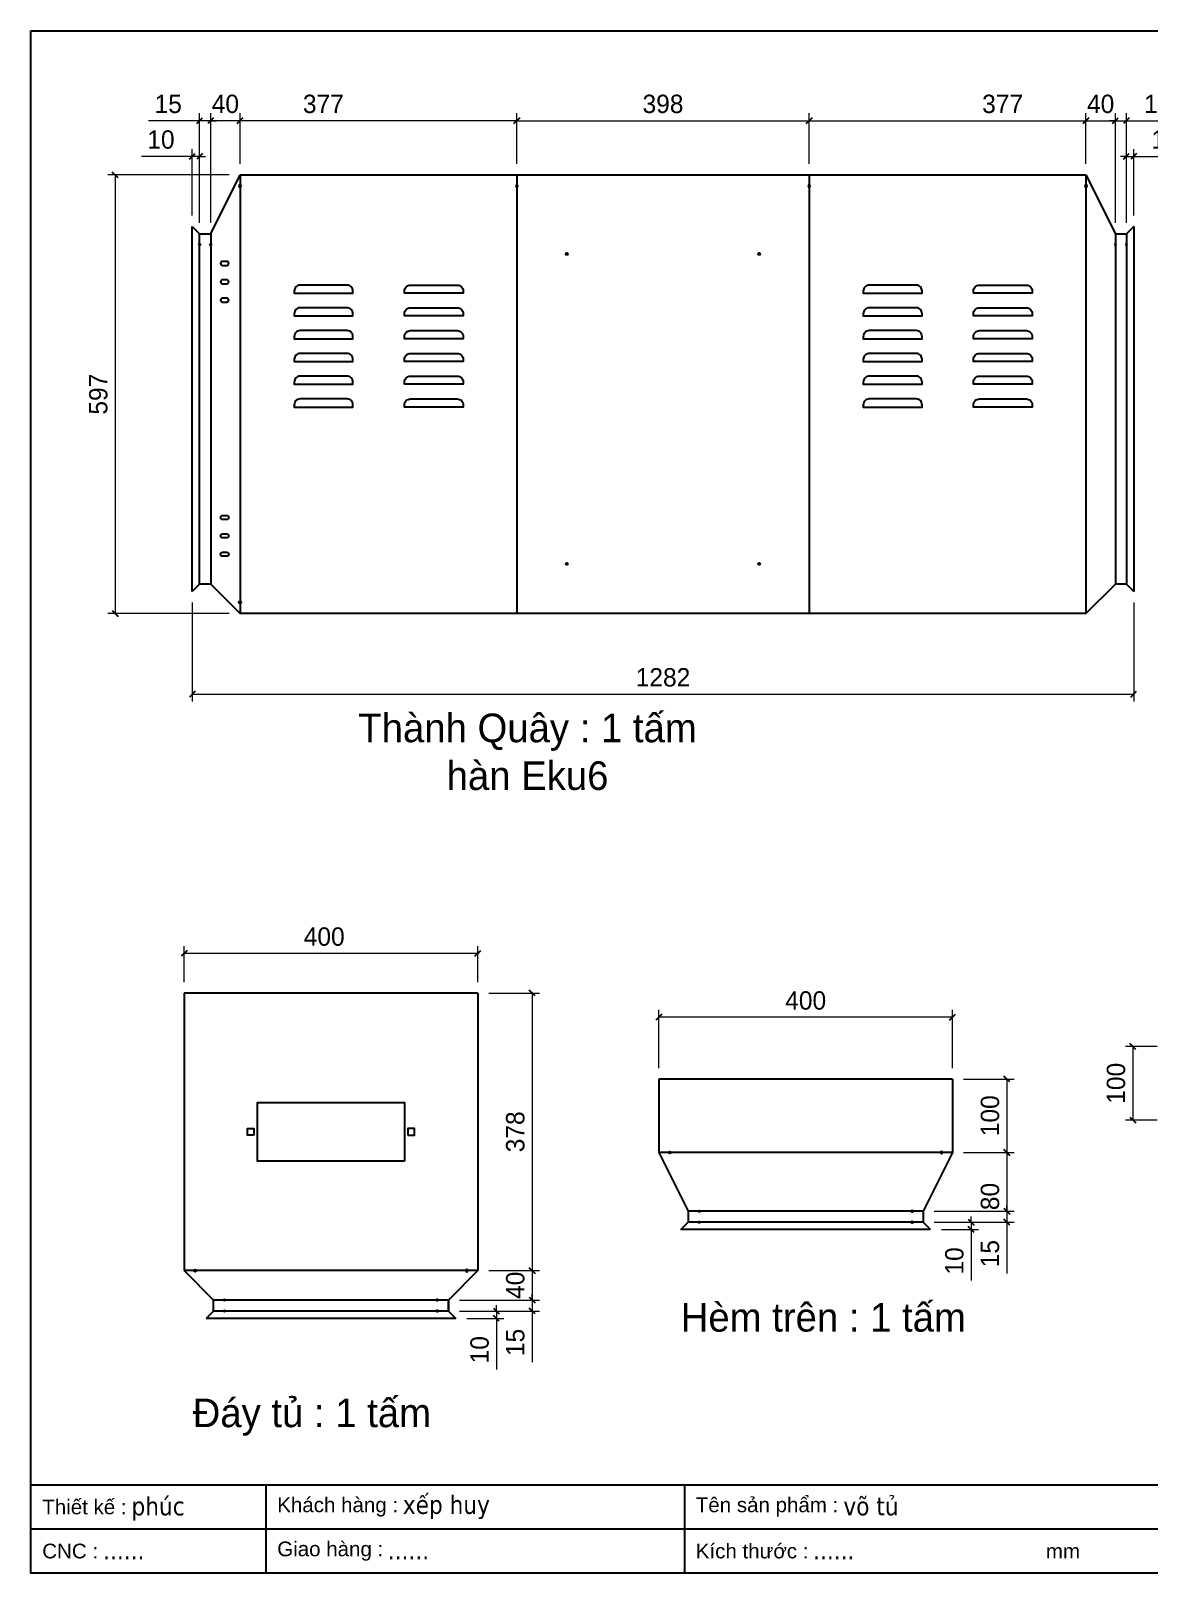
# Model space of a CAD drawing. Header units: millimetres. Extents: x 0 to 2970, y 0 to 2100.
# Drawn here: x 0 to 1523, y 0 to 2100 of the extents above; entities that cross this region are included whole.
import ezdxf
from ezdxf.enums import TextEntityAlignment as Align

# ---------------------------------------------------------------- set-up
doc = ezdxf.new("R2010")
doc.units = ezdxf.units.MM
doc.layers.add('CNC', color=7, linetype='Continuous')
doc.layers.add('DIM', color=253, linetype='Continuous')
doc.styles.add('Arial', font='arial.ttf')
doc.styles.add('Tahoma (Input Text)', font='tahoma.ttf')
doc.dimstyles.new('Dim-25', dxfattribs={"dimtxt": 25, "dimasz": 8, "dimexe": 10, "dimexo": 15, "dimgap": 10, "dimtad": 1, "dimdec": 0, "dimtxsty": 'Standard', "dimblk": 'OBLIQUE', "dimcen": 10, "dimclrd": 5, "dimclre": 5, "dimclrt": 3, "dimazin": 3, "dimtfac": 1, "dimtdec": 0, "dimtmove": 0, "dimatfit": 3, "dimldrblk": 'OBLIQUE', "dimlwd": 9, "dimlwe": 9})

# ---------------------------------------------------------------- blocks, each defined once
blk = doc.blocks.new('*D1')
at = {"color": 0, "linetype": 'ByBlock', "lineweight": -2}
for p, q in [((665.9, 1981.7), (657.9, 1973.7)), ((1055.9, 1973.7), (1063.9, 1981.7))]:
    blk.add_line(p, q, dxfattribs=at)
at = {"layer": 'Defpoints', "color": 0, "transparency": 16777216}
for p in [(1059.9, 1977.7), (661.9, 1903.8), (1059.9, 1903.8)]:
    blk.add_point(p, dxfattribs=at)
at = {"layer": 'DIM', "color": 5, "lineweight": 9, "transparency": 16777216}
for p, q in [((661.9, 1918.8), (661.9, 1987.7)), ((661.9, 1977.7), (1059.9, 1977.7)), ((1059.9, 1918.8), (1059.9, 1987.7))]:
    blk.add_line(p, q, dxfattribs=at)
at = {"layer": 'DIM', "color": 3, "transparency": 16777216, "insert": (860.9, 2000.4), "char_height": 25, "attachment_point": 5}
blk.add_mtext('398', dxfattribs=at)
blk = doc.blocks.new('_Oblique')
at = {"color": 0, "linetype": 'ByBlock', "lineweight": -2}
blk.add_line((-0.5, -0.5), (0.5, 0.5), dxfattribs=at)
blk = doc.blocks.new('*D2')
at = {"color": 0, "linetype": 'ByBlock', "lineweight": -2}
for p, q in [((1063.9, 1981.7), (1055.9, 1973.7)), ((1432.9, 1973.7), (1440.9, 1981.7))]:
    blk.add_line(p, q, dxfattribs=at)
at = {"layer": 'Defpoints', "color": 0, "transparency": 16777216}
for p in [(1436.9, 1977.7), (1059.9, 1903.8), (1436.9, 1903.8)]:
    blk.add_point(p, dxfattribs=at)
at = {"layer": 'DIM', "color": 5, "lineweight": 9, "transparency": 16777216}
for p, q in [((1059.9, 1918.8), (1059.9, 1987.7)), ((1059.9, 1977.7), (1436.9, 1977.7)), ((1436.9, 1918.8), (1436.9, 1987.7))]:
    blk.add_line(p, q, dxfattribs=at)
at = {"layer": 'DIM', "color": 3, "transparency": 16777216, "insert": (1323.4, 2000.4), "char_height": 25, "attachment_point": 5}
blk.add_mtext('377', dxfattribs=at)
blk = doc.blocks.new('*D3')
at = {"color": 0, "linetype": 'ByBlock', "lineweight": -2}
for p, q in [((1440.9, 1981.7), (1432.9, 1973.7)), ((1472.9, 1973.7), (1480.9, 1981.7))]:
    blk.add_line(p, q, dxfattribs=at)
at = {"layer": 'Defpoints', "color": 0, "transparency": 16777216}
for p in [(1476.9, 1977.7), (1436.9, 1903.8), (1476.9, 1823.8)]:
    blk.add_point(p, dxfattribs=at)
at = {"layer": 'DIM', "color": 5, "lineweight": 9, "transparency": 16777216}
for p, q in [((1436.9, 1918.8), (1436.9, 1987.7)), ((1436.9, 1977.7), (1476.9, 1977.7)), ((1476.9, 1838.8), (1476.9, 1987.7))]:
    blk.add_line(p, q, dxfattribs=at)
at = {"layer": 'DIM', "color": 3, "transparency": 16777216, "insert": (1456.9, 2000.4), "char_height": 25, "attachment_point": 5}
blk.add_mtext('40', dxfattribs=at)
blk = doc.blocks.new('*D4')
at = {"color": 0, "linetype": 'ByBlock', "lineweight": -2}
for p, q in [((288.9, 1981.7), (280.9, 1973.7)), ((657.9, 1973.7), (665.9, 1981.7))]:
    blk.add_line(p, q, dxfattribs=at)
at = {"layer": 'Defpoints', "color": 0, "transparency": 16777216}
for p in [(284.9, 1977.7), (284.9, 1903.8), (661.9, 1903.8)]:
    blk.add_point(p, dxfattribs=at)
at = {"layer": 'DIM', "color": 5, "lineweight": 9, "transparency": 16777216}
for p, q in [((284.9, 1918.8), (284.9, 1987.7)), ((661.9, 1977.7), (284.9, 1977.7)), ((661.9, 1918.8), (661.9, 1987.7))]:
    blk.add_line(p, q, dxfattribs=at)
at = {"layer": 'DIM', "color": 3, "transparency": 16777216, "insert": (398.4, 2000.4), "char_height": 25, "attachment_point": 5}
blk.add_mtext('377', dxfattribs=at)
blk = doc.blocks.new('*D5')
at = {"color": 0, "linetype": 'ByBlock', "lineweight": -2}
for p, q in [((248.9, 1981.7), (240.9, 1973.7)), ((280.9, 1973.7), (288.9, 1981.7))]:
    blk.add_line(p, q, dxfattribs=at)
at = {"layer": 'Defpoints', "color": 0, "transparency": 16777216}
for p in [(244.9, 1977.7), (284.9, 1903.8), (244.9, 1823.8)]:
    blk.add_point(p, dxfattribs=at)
at = {"layer": 'DIM', "color": 5, "lineweight": 9, "transparency": 16777216}
for p, q in [((244.9, 1838.8), (244.9, 1987.7)), ((284.9, 1977.7), (244.9, 1977.7)), ((284.9, 1918.8), (284.9, 1987.7))]:
    blk.add_line(p, q, dxfattribs=at)
at = {"layer": 'DIM', "color": 3, "transparency": 16777216, "insert": (264.9, 2000.4), "char_height": 25, "attachment_point": 5}
blk.add_mtext('40', dxfattribs=at)
blk = doc.blocks.new('*D6')
at = {"color": 0, "linetype": 'ByBlock', "lineweight": -2}
for p, q in [((223.9, 1200.9), (215.9, 1192.9)), ((1497.9, 1192.9), (1505.9, 1200.9))]:
    blk.add_line(p, q, dxfattribs=at)
at = {"layer": 'Defpoints', "color": 0, "transparency": 16777216}
for p in [(219.9, 1336.8), (1501.9, 1336.8), (1501.9, 1196.9)]:
    blk.add_point(p, dxfattribs=at)
at = {"layer": 'DIM', "color": 5, "lineweight": 9, "transparency": 16777216}
for p, q in [((219.9, 1321.8), (219.9, 1186.9)), ((1501.9, 1321.8), (1501.9, 1186.9)), ((219.9, 1196.9), (1501.9, 1196.9))]:
    blk.add_line(p, q, dxfattribs=at)
at = {"layer": 'DIM', "color": 3, "transparency": 16777216, "insert": (860.9, 1219.6), "char_height": 25, "attachment_point": 5}
blk.add_mtext('1282', dxfattribs=at)
blk = doc.blocks.new('*D7')
at = {"color": 0, "linetype": 'ByBlock', "lineweight": -2}
for p, q in [((1472.9, 1973.7), (1480.9, 1981.7)), ((1495.9, 1981.7), (1487.9, 1973.7))]:
    blk.add_line(p, q, dxfattribs=at)
at = {"layer": 'Defpoints', "color": 0, "transparency": 16777216}
for p in [(1491.9, 1977.7), (1476.9, 1823.8), (1491.9, 1823.8)]:
    blk.add_point(p, dxfattribs=at)
at = {"layer": 'DIM', "color": 5, "lineweight": 9, "transparency": 16777216}
for p, q in [((1476.9, 1977.7), (1468.9, 1977.7)), ((1476.9, 1838.8), (1476.9, 1987.7)), ((1476.9, 1977.7), (1491.9, 1977.7)), ((1491.9, 1838.8), (1491.9, 1987.7)), ((1491.9, 1977.7), (1561.6, 1977.7))]:
    blk.add_line(p, q, dxfattribs=at)
at = {"layer": 'DIM', "color": 3, "transparency": 16777216, "insert": (1534.7, 2000.4), "char_height": 25, "attachment_point": 5}
blk.add_mtext('15', dxfattribs=at)
blk = doc.blocks.new('*D8')
at = {"color": 0, "linetype": 'ByBlock', "lineweight": -2}
for p, q in [((1487.9, 1925.1), (1495.9, 1933.1)), ((1505.9, 1933.1), (1497.9, 1925.1))]:
    blk.add_line(p, q, dxfattribs=at)
at = {"layer": 'Defpoints', "color": 0, "transparency": 16777216}
for p in [(1501.9, 1929.1), (1501.9, 1833.8), (1491.9, 1823.8)]:
    blk.add_point(p, dxfattribs=at)
at = {"layer": 'DIM', "color": 5, "lineweight": 9, "transparency": 16777216}
for p, q in [((1491.9, 1838.8), (1491.9, 1939.1)), ((1501.9, 1848.8), (1501.9, 1939.1)), ((1491.9, 1929.1), (1483.9, 1929.1)), ((1491.9, 1929.1), (1501.9, 1929.1)), ((1501.9, 1929.1), (1571.3, 1929.1))]:
    blk.add_line(p, q, dxfattribs=at)
at = {"layer": 'DIM', "color": 3, "transparency": 16777216, "insert": (1544.6, 1951.9), "char_height": 25, "attachment_point": 5}
blk.add_mtext('10', dxfattribs=at)
blk = doc.blocks.new('*D9')
at = {"color": 0, "linetype": 'ByBlock', "lineweight": -2}
for p, q in [((225.9, 1973.7), (233.9, 1981.7)), ((248.9, 1981.7), (240.9, 1973.7))]:
    blk.add_line(p, q, dxfattribs=at)
at = {"layer": 'Defpoints', "color": 0, "transparency": 16777216}
for p in [(229.9, 1977.7), (229.9, 1823.8), (244.9, 1823.8)]:
    blk.add_point(p, dxfattribs=at)
at = {"layer": 'DIM', "color": 5, "lineweight": 9, "transparency": 16777216}
for p, q in [((229.9, 1977.7), (160.3, 1977.7)), ((229.9, 1838.8), (229.9, 1987.7)), ((244.9, 1977.7), (229.9, 1977.7)), ((244.9, 1838.8), (244.9, 1987.7)), ((244.9, 1977.7), (252.9, 1977.7))]:
    blk.add_line(p, q, dxfattribs=at)
at = {"layer": 'DIM', "color": 3, "transparency": 16777216, "insert": (187.1, 2000.4), "char_height": 25, "attachment_point": 5}
blk.add_mtext('15', dxfattribs=at)
blk = doc.blocks.new('*D10')
at = {"color": 0, "linetype": 'ByBlock', "lineweight": -2}
for p, q in [((215.9, 1925.1), (223.9, 1933.1)), ((233.9, 1933.1), (225.9, 1925.1))]:
    blk.add_line(p, q, dxfattribs=at)
at = {"layer": 'Defpoints', "color": 0, "transparency": 16777216}
for p in [(219.9, 1929.1), (219.9, 1833.8), (229.9, 1823.8)]:
    blk.add_point(p, dxfattribs=at)
at = {"layer": 'DIM', "color": 5, "lineweight": 9, "transparency": 16777216}
for p, q in [((219.9, 1848.8), (219.9, 1939.1)), ((229.9, 1838.8), (229.9, 1939.1)), ((219.9, 1929.1), (150.6, 1929.1)), ((229.9, 1929.1), (219.9, 1929.1)), ((229.9, 1929.1), (237.9, 1929.1))]:
    blk.add_line(p, q, dxfattribs=at)
at = {"layer": 'DIM', "color": 3, "transparency": 16777216, "insert": (177.2, 1951.9), "char_height": 25, "attachment_point": 5}
blk.add_mtext('10', dxfattribs=at)
blk = doc.blocks.new('f3daunguoc')
at = {"layer": 'CNC', "color": 2, "lineweight": -3}
blk.add_circle((0, 0), 1.5, dxfattribs=at)
blk = doc.blocks.new('f2dauxuoi')
at = {"layer": 'CNC', "color": 2, "lineweight": -3}
blk.add_circle((0, 0), 1, dxfattribs=at)
blk = doc.blocks.new('*D11')
at = {"color": 0, "linetype": 'ByBlock', "lineweight": -2}
for p, q in [((118.8, 1899.8), (110.8, 1907.8)), ((110.8, 1310.8), (118.8, 1302.8))]:
    blk.add_line(p, q, dxfattribs=at)
at = {"layer": 'Defpoints', "color": 0, "transparency": 16777216}
for p in [(284.9, 1903.8), (114.8, 1306.8), (284.9, 1306.8)]:
    blk.add_point(p, dxfattribs=at)
at = {"layer": 'DIM', "color": 5, "lineweight": 9, "transparency": 16777216}
for p, q in [((269.9, 1903.8), (104.8, 1903.8)), ((114.8, 1903.8), (114.8, 1306.8)), ((269.9, 1306.8), (104.8, 1306.8))]:
    blk.add_line(p, q, dxfattribs=at)
at = {"layer": 'DIM', "color": 3, "transparency": 16777216, "insert": (92, 1605.3), "char_height": 25, "attachment_point": 5, "rotation": 90}
blk.add_mtext('597', dxfattribs=at)
blk = doc.blocks.new('*D12')
at = {"color": 0, "linetype": 'ByBlock', "lineweight": -2}
for p, q in [((1333.1, 668.8), (1325.1, 676.8)), ((1325.1, 576.8), (1333.1, 568.8))]:
    blk.add_line(p, q, dxfattribs=at)
at = {"layer": 'Defpoints', "color": 0, "transparency": 16777216}
for p in [(1255.2, 672.8), (1255.2, 572.8), (1329.1, 572.8)]:
    blk.add_point(p, dxfattribs=at)
at = {"layer": 'DIM', "color": 5, "lineweight": 9, "transparency": 16777216}
for p, q in [((1270.2, 672.8), (1339.1, 672.8)), ((1329.1, 672.8), (1329.1, 572.8)), ((1270.2, 572.8), (1339.1, 572.8))]:
    blk.add_line(p, q, dxfattribs=at)
at = {"layer": 'DIM', "color": 3, "transparency": 16777216, "insert": (1306.3, 622.8), "char_height": 25, "attachment_point": 5, "rotation": 90}
blk.add_mtext('100', dxfattribs=at)
blk = doc.blocks.new('*D13')
at = {"color": 0, "linetype": 'ByBlock', "lineweight": -2}
for p, q in [((1333.1, 568.8), (1325.1, 576.8)), ((1325.1, 496.8), (1333.1, 488.8))]:
    blk.add_line(p, q, dxfattribs=at)
at = {"layer": 'Defpoints', "color": 0, "transparency": 16777216}
for p in [(1255.2, 572.8), (1215.2, 492.8), (1329.1, 492.8)]:
    blk.add_point(p, dxfattribs=at)
at = {"layer": 'DIM', "color": 5, "lineweight": 9, "transparency": 16777216}
for p, q in [((1270.2, 572.8), (1339.1, 572.8)), ((1329.1, 572.8), (1329.1, 492.8)), ((1230.2, 492.8), (1339.1, 492.8))]:
    blk.add_line(p, q, dxfattribs=at)
at = {"layer": 'DIM', "color": 3, "transparency": 16777216, "insert": (1306.3, 512.8), "char_height": 25, "attachment_point": 5, "rotation": 90}
blk.add_mtext('80', dxfattribs=at)
blk = doc.blocks.new('*D14')
at = {"color": 0, "linetype": 'ByBlock', "lineweight": -2}
for p, q in [((1325.1, 496.8), (1333.1, 488.8)), ((1333.1, 473.8), (1325.1, 481.8))]:
    blk.add_line(p, q, dxfattribs=at)
at = {"layer": 'Defpoints', "color": 0, "transparency": 16777216}
for p in [(1215.2, 492.8), (1215.2, 477.8), (1329.1, 477.8)]:
    blk.add_point(p, dxfattribs=at)
at = {"layer": 'DIM', "color": 5, "lineweight": 9, "transparency": 16777216}
for p, q in [((1230.2, 492.8), (1339.1, 492.8)), ((1329.1, 492.8), (1329.1, 500.8)), ((1329.1, 492.8), (1329.1, 477.8)), ((1230.2, 477.8), (1339.1, 477.8)), ((1329.1, 477.8), (1329.1, 408.2))]:
    blk.add_line(p, q, dxfattribs=at)
at = {"layer": 'DIM', "color": 3, "transparency": 16777216, "insert": (1306.3, 435), "char_height": 25, "attachment_point": 5, "rotation": 90}
blk.add_mtext('15', dxfattribs=at)
blk = doc.blocks.new('*D15')
at = {"color": 0, "linetype": 'ByBlock', "lineweight": -2}
for p, q in [((1276.5, 481.8), (1284.5, 473.8)), ((1284.5, 463.8), (1276.5, 471.8))]:
    blk.add_line(p, q, dxfattribs=at)
at = {"layer": 'Defpoints', "color": 0, "transparency": 16777216}
for p in [(1215.2, 477.8), (1225.2, 467.8), (1280.5, 467.8)]:
    blk.add_point(p, dxfattribs=at)
at = {"layer": 'DIM', "color": 5, "lineweight": 9, "transparency": 16777216}
for p, q in [((1280.5, 477.8), (1280.5, 485.8)), ((1230.2, 477.8), (1290.5, 477.8)), ((1240.2, 467.8), (1290.5, 467.8)), ((1280.5, 477.8), (1280.5, 467.8)), ((1280.5, 467.8), (1280.5, 398.4))]:
    blk.add_line(p, q, dxfattribs=at)
at = {"layer": 'DIM', "color": 3, "transparency": 16777216, "insert": (1257.8, 425.1), "char_height": 25, "attachment_point": 5, "rotation": 90}
blk.add_mtext('10', dxfattribs=at)
blk = doc.blocks.new('*D16')
at = {"color": 0, "linetype": 'ByBlock', "lineweight": -2}
for p, q in [((859.2, 760.9), (851.2, 752.9)), ((1251.2, 752.9), (1259.2, 760.9))]:
    blk.add_line(p, q, dxfattribs=at)
at = {"layer": 'Defpoints', "color": 0, "ltscale": 3, "transparency": 16777216}
for p in [(855.2, 756.9), (855.2, 672.8), (1255.2, 672.8)]:
    blk.add_point(p, dxfattribs=at)
at = {"layer": 'DIM', "color": 5, "lineweight": 9, "ltscale": 3, "transparency": 16777216}
for p, q in [((855.2, 687.8), (855.2, 766.9)), ((1255.2, 756.9), (855.2, 756.9)), ((1255.2, 687.8), (1255.2, 766.9))]:
    blk.add_line(p, q, dxfattribs=at)
at = {"layer": 'DIM', "color": 3, "ltscale": 3, "transparency": 16777216, "insert": (1055.2, 779.6), "char_height": 25, "attachment_point": 5}
blk.add_mtext('400', dxfattribs=at)
blk = doc.blocks.new('*D37')
at = {"color": 0, "linetype": 'ByBlock', "lineweight": -2}
for p, q in [((1504.7, 713), (1496.7, 721)), ((1496.7, 621), (1504.7, 613))]:
    blk.add_line(p, q, dxfattribs=at)
at = {"layer": 'Defpoints', "color": 0, "ltscale": 3, "transparency": 16777216}
for p in [(1549, 717), (1500.7, 617), (1549, 617)]:
    blk.add_point(p, dxfattribs=at)
at = {"layer": 'DIM', "color": 5, "lineweight": 9, "ltscale": 3, "transparency": 16777216}
for p, q in [((1534, 717), (1490.7, 717)), ((1500.7, 717), (1500.7, 617)), ((1534, 617), (1490.7, 617))]:
    blk.add_line(p, q, dxfattribs=at)
at = {"layer": 'DIM', "color": 3, "ltscale": 3, "transparency": 16777216, "insert": (1477.9, 667), "char_height": 25, "attachment_point": 5, "rotation": 90}
blk.add_mtext('100', dxfattribs=at)
blk = doc.blocks.new('*D39')
at = {"color": 0, "linetype": 'ByBlock', "lineweight": -2}
for p, q in [((686.6, 785.9), (678.6, 793.9)), ((678.6, 415.9), (686.6, 407.9))]:
    blk.add_line(p, q, dxfattribs=at)
at = {"layer": 'Defpoints', "color": 0, "transparency": 16777216}
for p in [(608.7, 789.9), (608.7, 411.9), (682.6, 411.9)]:
    blk.add_point(p, dxfattribs=at)
at = {"layer": 'DIM', "color": 5, "lineweight": 9, "transparency": 16777216}
for p, q in [((623.7, 789.9), (692.6, 789.9)), ((682.6, 789.9), (682.6, 411.9)), ((623.7, 411.9), (692.6, 411.9))]:
    blk.add_line(p, q, dxfattribs=at)
at = {"layer": 'DIM', "color": 3, "transparency": 16777216, "insert": (659.8, 600.9), "char_height": 25, "attachment_point": 5, "rotation": 90}
blk.add_mtext('378', dxfattribs=at)
blk = doc.blocks.new('*D40')
at = {"color": 0, "linetype": 'ByBlock', "lineweight": -2}
for p, q in [((686.6, 407.9), (678.6, 415.9)), ((678.6, 375.9), (686.6, 367.9))]:
    blk.add_line(p, q, dxfattribs=at)
at = {"layer": 'Defpoints', "color": 0, "transparency": 16777216}
for p in [(608.7, 411.9), (568.7, 371.9), (682.6, 371.9)]:
    blk.add_point(p, dxfattribs=at)
at = {"layer": 'DIM', "color": 5, "lineweight": 9, "transparency": 16777216}
for p, q in [((623.7, 411.9), (692.6, 411.9)), ((682.6, 411.9), (682.6, 371.9)), ((583.7, 371.9), (692.6, 371.9))]:
    blk.add_line(p, q, dxfattribs=at)
at = {"layer": 'DIM', "color": 3, "transparency": 16777216, "insert": (659.8, 391.9), "char_height": 25, "attachment_point": 5, "rotation": 90}
blk.add_mtext('40', dxfattribs=at)
blk = doc.blocks.new('*D41')
at = {"color": 0, "linetype": 'ByBlock', "lineweight": -2}
for p, q in [((678.6, 375.9), (686.6, 367.9)), ((686.6, 352.9), (678.6, 360.9))]:
    blk.add_line(p, q, dxfattribs=at)
at = {"layer": 'Defpoints', "color": 0, "transparency": 16777216}
for p in [(568.7, 371.9), (568.7, 356.9), (682.6, 356.9)]:
    blk.add_point(p, dxfattribs=at)
at = {"layer": 'DIM', "color": 5, "lineweight": 9, "transparency": 16777216}
for p, q in [((682.6, 371.9), (682.6, 379.9)), ((583.7, 371.9), (692.6, 371.9)), ((682.6, 371.9), (682.6, 356.9)), ((583.7, 356.9), (692.6, 356.9)), ((682.6, 356.9), (682.6, 287.2))]:
    blk.add_line(p, q, dxfattribs=at)
at = {"layer": 'DIM', "color": 3, "transparency": 16777216, "insert": (659.8, 314.1), "char_height": 25, "attachment_point": 5, "rotation": 90}
blk.add_mtext('15', dxfattribs=at)
blk = doc.blocks.new('*D42')
at = {"color": 0, "linetype": 'ByBlock', "lineweight": -2}
for p, q in [((630, 360.9), (638, 352.9)), ((638, 342.9), (630, 350.9))]:
    blk.add_line(p, q, dxfattribs=at)
at = {"layer": 'Defpoints', "color": 0, "transparency": 16777216}
for p in [(568.7, 356.9), (578.7, 346.9), (634, 346.9)]:
    blk.add_point(p, dxfattribs=at)
at = {"layer": 'DIM', "color": 5, "lineweight": 9, "transparency": 16777216}
for p, q in [((634, 356.9), (634, 364.9)), ((583.7, 356.9), (644, 356.9)), ((593.7, 346.9), (644, 346.9)), ((634, 356.9), (634, 346.9)), ((634, 346.9), (634, 277.5))]:
    blk.add_line(p, q, dxfattribs=at)
at = {"layer": 'DIM', "color": 3, "transparency": 16777216, "insert": (611.2, 304.2), "char_height": 25, "attachment_point": 5, "rotation": 90}
blk.add_mtext('10', dxfattribs=at)
blk = doc.blocks.new('*D43')
at = {"color": 0, "linetype": 'ByBlock', "lineweight": -2}
for p, q in [((212.7, 847.9), (204.7, 839.9)), ((604.7, 839.9), (612.7, 847.9))]:
    blk.add_line(p, q, dxfattribs=at)
at = {"layer": 'Defpoints', "color": 0, "ltscale": 3, "transparency": 16777216}
for p in [(208.7, 843.9), (208.7, 789.9), (608.7, 789.9)]:
    blk.add_point(p, dxfattribs=at)
at = {"layer": 'DIM', "color": 5, "lineweight": 9, "ltscale": 3, "transparency": 16777216}
for p, q in [((208.7, 804.9), (208.7, 853.9)), ((608.7, 843.9), (208.7, 843.9)), ((608.7, 804.9), (608.7, 853.9))]:
    blk.add_line(p, q, dxfattribs=at)
at = {"layer": 'DIM', "color": 3, "ltscale": 3, "transparency": 16777216, "insert": (399.5, 866.6), "char_height": 25, "attachment_point": 5}
blk.add_mtext('400', dxfattribs=at)
blk = doc.blocks.new('khungtenAsean2')
at = {"color": 7}
for p, q in [((2970, -1980), (0, -1980)), ((320, -1980), (320, -2100)), ((890, -1980), (890, -2100)), ((2020, -2040), (0, -2040))]:
    blk.add_line(p, q, dxfattribs=at)
blk.add_lwpolyline([(0, 0), (2970, 0), (2970, -2100), (0, -2100)], close=True, dxfattribs=at)
at = {"color": 2, "char_height": 20, "width": 917.634, "attachment_point": 4, "style": 'Arial'}
for s, insert in [('  Tên sản phẩm :', (890, -2010)), ('  Thiết kế :', (0, -2010)), ('  Khách hàng :', (320, -2010)), ('  Giao hàng :', (320, -2070)), ('  CNC :', (0, -2070)), ('  Kích thước :', (890, -2070)), ('mm', (1382.3, -2070))]:
    blk.add_mtext(s, dxfattribs=dict(at, insert=insert))
at = {"color": 1, "style": 'Tahoma (Input Text)', "flags": 8}
for tag, p in [('#03', (506.6, -2019.3)), ('#01', (137.1, -2021.3)), ('#05', (1106.6, -2021.3)), ('#07', (1834.7, -2021.3)), ('#09', (2146.7, -2021.3)), ('#02', (98.5, -2081.3)), ('#04', (486.1, -2081.3)), ('#06', (1065.3, -2081.3)), ('#08', (1817.4, -2081.3)), ('#10', (2146.7, -2081.3))]:
    blk.add_attdef(tag, p, '', height=25, dxfattribs=at)
blk.add_attdef('#11', text='', height=25, dxfattribs=at).set_placement((2915, -2067.3), align=Align.CENTER)

msp = doc.modelspace()

# ---------------------------------------------------------------- linework, layer by layer
at = {"color": 7}
for p, q in [((244.9, 1823.8), (284.9, 1903.8)), ((284.9, 1903.8), (284.9, 1306.8)), ((661.9, 1903.8), (661.9, 1306.8)), ((1059.9, 1903.8), (1059.9, 1306.8)), ((1436.9, 1903.8), (1436.9, 1306.8)), ((1436.9, 1903.8), (1476.9, 1823.8)), ((219.9, 1336.8), (219.9, 1833.8)), ((219.9, 1833.8), (229.9, 1823.8)), ((1501.9, 1833.8), (1491.9, 1823.8)), ((1501.9, 1833.8), (1501.9, 1336.8)), ((229.9, 1346.8), (229.9, 1823.8)), ((229.9, 1823.8), (244.9, 1823.8)), ((244.9, 1823.8), (244.9, 1346.8)), ((1476.9, 1823.8), (1491.9, 1823.8)), ((1476.9, 1823.8), (1476.9, 1346.8)), ((1491.9, 1823.8), (1491.9, 1346.8)), ((229.9, 1346.8), (219.9, 1336.8)), ((244.9, 1346.8), (229.9, 1346.8)), ((244.9, 1346.8), (284.9, 1306.8)), ((1436.9, 1306.8), (1476.9, 1346.8)), ((1491.9, 1346.8), (1476.9, 1346.8)), ((1491.9, 1346.8), (1501.9, 1336.8)), ((608.7, 789.9), (208.7, 789.9)), ((1255.2, 672.8), (855.2, 672.8)), ((1255.2, 572.8), (855.2, 572.8)), ((855.2, 572.8), (895.2, 492.8)), ((1255.2, 572.8), (1215.2, 492.8)), ((1215.2, 492.8), (895.2, 492.8)), ((895.2, 492.8), (895.2, 477.8)), ((1215.2, 492.8), (1215.2, 477.8)), ((885.2, 467.8), (895.2, 477.8)), ((1225.2, 467.8), (885.2, 467.8)), ((1215.2, 477.8), (895.2, 477.8)), ((1225.2, 467.8), (1215.2, 477.8)), ((608.7, 411.9), (208.7, 411.9)), ((208.7, 411.9), (248.7, 371.9)), ((608.7, 411.9), (568.7, 371.9)), ((248.7, 356.9), (248.7, 371.9)), ((568.7, 371.9), (248.7, 371.9)), ((568.7, 371.9), (568.7, 356.9)), ((568.7, 356.9), (568.7, 371.9)), ((248.7, 356.9), (238.7, 346.9)), ((578.7, 346.9), (238.7, 346.9)), ((568.7, 356.9), (248.7, 356.9)), ((578.7, 346.9), (568.7, 356.9)), ((568.7, 356.9), (578.7, 346.9))]:
    msp.add_line(p, q, dxfattribs=at)
at = {"ltscale": 3}
for p, q in [((208.7, 789.9), (208.7, 411.9)), ((608.7, 789.9), (608.7, 411.9)), ((855.2, 672.8), (855.2, 572.8)), ((1255.2, 672.8), (1255.2, 572.8))]:
    msp.add_line(p, q, dxfattribs=at)
at = {"color": 7}
for points in [[(284.9, 1903.8), (1436.9, 1903.8)], [(1436.9, 1306.8), (284.9, 1306.8)]]:
    msp.add_lwpolyline(points, dxfattribs=at)
at = {"color": 2}
for points in [[(261.2, 1786.1, 1), (261.2, 1780.6), (266.7, 1780.6, 1), (266.7, 1786.1)], [(261.2, 1761.1, 1), (261.2, 1755.6), (266.7, 1755.6, 1), (266.7, 1761.1)], [(430.7, 1753.8), (366.7, 1753.8, 0.414214), (358.7, 1745.8), (358.7, 1742.8), (438.7, 1742.8), (438.7, 1745.8, 0.414214)], [(516.7, 1753.8), (580.7, 1753.8, -0.414214), (588.7, 1745.8), (588.7, 1742.8), (508.7, 1742.8), (508.7, 1745.8, -0.414214)], [(1205.7, 1753.8), (1141.7, 1753.8, 0.414214), (1133.7, 1745.8), (1133.7, 1742.8), (1213.7, 1742.8), (1213.7, 1745.8, 0.414214)], [(1291.7, 1753.8), (1355.7, 1753.8, -0.414214), (1363.7, 1745.8), (1363.7, 1742.8), (1283.7, 1742.8), (1283.7, 1745.8, -0.414214)], [(261.2, 1736.1, 1), (261.2, 1730.6), (266.7, 1730.6, 1), (266.7, 1736.1)], [(430.7, 1722.8), (366.7, 1722.8, 0.414214), (358.7, 1714.8), (358.7, 1711.8), (438.7, 1711.8), (438.7, 1714.8, 0.414214)], [(516.7, 1722.8), (580.7, 1722.8, -0.414214), (588.7, 1714.8), (588.7, 1711.8), (508.7, 1711.8), (508.7, 1714.8, -0.414214)], [(1205.7, 1722.8), (1141.7, 1722.8, 0.414214), (1133.7, 1714.8), (1133.7, 1711.8), (1213.7, 1711.8), (1213.7, 1714.8, 0.414214)], [(1291.7, 1722.8), (1355.7, 1722.8, -0.414214), (1363.7, 1714.8), (1363.7, 1711.8), (1283.7, 1711.8), (1283.7, 1714.8, -0.414214)], [(430.7, 1691.8), (366.7, 1691.8, 0.414214), (358.7, 1683.8), (358.7, 1680.8), (438.7, 1680.8), (438.7, 1683.8, 0.414214)], [(516.7, 1691.8), (580.7, 1691.8, -0.414214), (588.7, 1683.8), (588.7, 1680.8), (508.7, 1680.8), (508.7, 1683.8, -0.414214)], [(1205.7, 1691.8), (1141.7, 1691.8, 0.414214), (1133.7, 1683.8), (1133.7, 1680.8), (1213.7, 1680.8), (1213.7, 1683.8, 0.414214)], [(1291.7, 1691.8), (1355.7, 1691.8, -0.414214), (1363.7, 1683.8), (1363.7, 1680.8), (1283.7, 1680.8), (1283.7, 1683.8, -0.414214)], [(430.7, 1660.8), (366.7, 1660.8, 0.414214), (358.7, 1652.8), (358.7, 1649.8), (438.7, 1649.8), (438.7, 1652.8, 0.414214)], [(516.7, 1660.8), (580.7, 1660.8, -0.414214), (588.7, 1652.8), (588.7, 1649.8), (508.7, 1649.8), (508.7, 1652.8, -0.414214)], [(1205.7, 1660.8), (1141.7, 1660.8, 0.414214), (1133.7, 1652.8), (1133.7, 1649.8), (1213.7, 1649.8), (1213.7, 1652.8, 0.414214)], [(1291.7, 1660.8), (1355.7, 1660.8, -0.414214), (1363.7, 1652.8), (1363.7, 1649.8), (1283.7, 1649.8), (1283.7, 1652.8, -0.414214)], [(430.7, 1629.8), (366.7, 1629.8, 0.414214), (358.7, 1621.8), (358.7, 1618.8), (438.7, 1618.8), (438.7, 1621.8, 0.414214)], [(516.7, 1629.8), (580.7, 1629.8, -0.414214), (588.7, 1621.8), (588.7, 1618.8), (508.7, 1618.8), (508.7, 1621.8, -0.414214)], [(1205.7, 1629.8), (1141.7, 1629.8, 0.414214), (1133.7, 1621.8), (1133.7, 1618.8), (1213.7, 1618.8), (1213.7, 1621.8, 0.414214)], [(1291.7, 1629.8), (1355.7, 1629.8, -0.414214), (1363.7, 1621.8), (1363.7, 1618.8), (1283.7, 1618.8), (1283.7, 1621.8, -0.414214)], [(430.7, 1598.8), (366.7, 1598.8, 0.414214), (358.7, 1590.8), (358.7, 1587.8), (438.7, 1587.8), (438.7, 1590.8, 0.414214)], [(516.7, 1598.8), (580.7, 1598.8, -0.414214), (588.7, 1590.8), (588.7, 1587.8), (508.7, 1587.8), (508.7, 1590.8, -0.414214)], [(1205.7, 1598.8), (1141.7, 1598.8, 0.414214), (1133.7, 1590.8), (1133.7, 1587.8), (1213.7, 1587.8), (1213.7, 1590.8, 0.414214)], [(1291.7, 1598.8), (1355.7, 1598.8, -0.414214), (1363.7, 1590.8), (1363.7, 1587.8), (1283.7, 1587.8), (1283.7, 1590.8, -0.414214)], [(261.2, 1434.6, -1), (261.2, 1440.1), (266.7, 1440.1, -1), (266.7, 1434.6)], [(261.2, 1409.6, -1), (261.2, 1415.1), (266.7, 1415.1, -1), (266.7, 1409.6)], [(261.2, 1384.6, -1), (261.2, 1390.1), (266.7, 1390.1, -1), (266.7, 1384.6)]]:
    msp.add_lwpolyline(points, format="xyb", close=True, dxfattribs=at)
at = {"color": 2, "ltscale": 3}
msp.add_lwpolyline([(508.7, 560.9), (308.7, 560.9), (308.7, 640.9), (508.7, 640.9)], close=True, dxfattribs=at)
at = {"color": 2}
for points in [[(303.9, 596.4), (294.9, 596.4), (294.9, 605.4), (303.9, 605.4)], [(513.4, 596.4), (522.4, 596.4), (522.4, 605.4), (513.4, 605.4)]]:
    msp.add_lwpolyline(points, close=True, dxfattribs=at)
for centre in [(729.9, 1796.3), (991.9, 1796.3), (729.9, 1374.3), (991.9, 1374.3)]:
    msp.add_circle(centre, 1.5, dxfattribs=at)

# ---------------------------------------------------------------- block references
at = {"color": 7}
ref = msp.add_blockref('khungtenAsean2', (0, 2100), dxfattribs=at)
ref.add_attrib('#06', '......', (1065.3, 18.7), dxfattribs={"color": 1, "height": 25, "style": 'Tahoma (Input Text)'})
ref.add_attrib('#05', 'võ tủ', (1106.6, 78.7), dxfattribs={"color": 1, "height": 25, "style": 'Tahoma (Input Text)'})
ref.add_attrib('#04', '......', (486.1, 18.7), dxfattribs={"color": 1, "height": 25, "style": 'Tahoma (Input Text)'})
ref.add_attrib('#03', 'xếp huy', (506.6, 80.7), dxfattribs={"color": 1, "height": 25, "style": 'Tahoma (Input Text)'})
ref.add_attrib('#02', '......', (98.5, 18.7), dxfattribs={"color": 1, "height": 25, "style": 'Tahoma (Input Text)'})
ref.add_attrib('#01', 'phúc', (137.1, 78.7), dxfattribs={"color": 1, "height": 25, "style": 'Tahoma (Input Text)'})
at = {"lineweight": -3, "xscale": -1}
for name, p, rotation in [('f3daunguoc', (284.9, 1888.8), 180), ('f3daunguoc', (661.9, 1888.8), 180), ('f3daunguoc', (1059.9, 1888.8), 180), ('f3daunguoc', (1436.9, 1888.8), 180), ('f3daunguoc', (1240.2, 572.8), 90), ('f2dauxuoi', (1200.2, 492.8), 270), ('f2dauxuoi', (1200.2, 477.8), 270), ('f3daunguoc', (593.7, 411.9), 90), ('f2dauxuoi', (553.7, 371.9), 270), ('f2dauxuoi', (553.7, 371.9), 270), ('f2dauxuoi', (553.7, 356.9), 270), ('f2dauxuoi', (553.7, 356.9), 270)]:
    msp.add_blockref(name, p, dxfattribs=dict(at, rotation=rotation))
at = {"lineweight": -3}
for name, p in [('f2dauxuoi', (229.9, 1808.8)), ('f2dauxuoi', (244.9, 1808.8)), ('f3daunguoc', (284.9, 1321.8))]:
    msp.add_blockref(name, p, dxfattribs=at)
at = {"lineweight": -3, "xscale": -1}
for p in [(1476.9, 1808.8), (1491.9, 1808.8)]:
    msp.add_blockref('f2dauxuoi', p, dxfattribs=at)
at = {"lineweight": -3}
for name, p, rotation in [('f3daunguoc', (870.2, 572.8), 270), ('f3daunguoc', (870.2, 572.8), 270), ('f2dauxuoi', (910.2, 492.8), 90), ('f2dauxuoi', (910.2, 477.8), 90), ('f3daunguoc', (223.7, 411.9), 270), ('f2dauxuoi', (263.7, 371.9), 90), ('f2dauxuoi', (263.7, 356.9), 90)]:
    msp.add_blockref(name, p, dxfattribs=dict(at, rotation=rotation))

# ---------------------------------------------------------------- texts
at = {"color": 2, "char_height": 39, "attachment_point": 5}
for s, insert, width in [('Thành Quây : 1 tấm \\Phàn Eku6', (676.4, 1118.1), 824), ('Hèm trên : 1 tấm', (1079.2, 348.1), 874), ('Đáy tủ : 1 tấm', (382.7, 212.4), 674)]:
    msp.add_mtext(s, dxfattribs=dict(at, insert=insert, width=width))

# ---------------------------------------------------------------- dimensions: what is measured, and where the dimension line sits
at = {"layer": 'DIM', "color": 7}
for base, p1, p2, angle, picture, middle in [((229.9, 1977.7), (244.9, 1823.8), (229.9, 1823.8), 180, '*D9', (187.1, 2000.4)), ((219.9, 1929.1), (229.9, 1823.8), (219.9, 1833.8), 180, '*D10', (177.2, 1951.9)), ((1329.1, 477.8), (1215.2, 492.8), (1215.2, 477.8), 270, '*D14', (1306.3, 435)), ((1280.5, 467.8), (1215.2, 477.8), (1225.2, 467.8), 270, '*D15', (1257.8, 425.1)), ((682.6, 356.9), (568.7, 371.9), (568.7, 356.9), 270, '*D41', (659.8, 314.1)), ((634, 346.9), (568.7, 356.9), (578.7, 346.9), 270, '*D42', (611.2, 304.2))]:
    dim = msp.add_linear_dim(base=base, p1=p1, p2=p2, angle=angle, dimstyle='Dim-25', dxfattribs=at)
    dim.commit()
    dim.dimension.update_dxf_attribs({"geometry": picture, "text_midpoint": middle})
for base, p1, p2, angle, picture, middle in [((244.9, 1977.7), (284.9, 1903.8), (244.9, 1823.8), 180, '*D5', (264.9, 1977.7)), ((284.9, 1977.7), (661.9, 1903.8), (284.9, 1903.8), 180, '*D4', (398.4, 1977.7)), ((682.6, 411.9), (608.7, 789.9), (608.7, 411.9), 270, '*D39', (682.6, 600.9)), ((1329.1, 572.8), (1255.2, 672.8), (1255.2, 572.8), 270, '*D12', (1329.1, 622.8)), ((1329.1, 492.8), (1255.2, 572.8), (1215.2, 492.8), 270, '*D13', (1329.1, 512.8)), ((682.6, 371.9), (608.7, 411.9), (568.7, 371.9), 270, '*D40', (682.6, 391.9))]:
    dim = msp.add_linear_dim(base=base, p1=p1, p2=p2, angle=angle, dimstyle='Dim-25', dxfattribs=at)
    dim.commit()
    dim.dimension.update_dxf_attribs({"geometry": picture, "text_midpoint": middle, "dimtype": 160})
for base, p1, p2, picture, middle in [((1059.9, 1977.7), (661.9, 1903.8), (1059.9, 1903.8), '*D1', (860.9, 2000.4)), ((1491.9, 1977.7), (1476.9, 1823.8), (1491.9, 1823.8), '*D7', (1534.7, 2000.4)), ((1501.9, 1929.1), (1491.9, 1823.8), (1501.9, 1833.8), '*D8', (1544.6, 1951.9)), ((1501.9, 1196.9), (219.9, 1336.8), (1501.9, 1336.8), '*D6', (860.9, 1219.6))]:
    dim = msp.add_linear_dim(base=base, p1=p1, p2=p2, dimstyle='Dim-25', dxfattribs=at)
    dim.commit()
    dim.dimension.update_dxf_attribs({"geometry": picture, "text_midpoint": middle})
for base, p1, p2, picture, middle in [((1436.9, 1977.7), (1059.9, 1903.8), (1436.9, 1903.8), '*D2', (1323.4, 1977.7)), ((1476.9, 1977.7), (1436.9, 1903.8), (1476.9, 1823.8), '*D3', (1456.9, 1977.7))]:
    dim = msp.add_linear_dim(base=base, p1=p1, p2=p2, dimstyle='Dim-25', dxfattribs=at)
    dim.commit()
    dim.dimension.update_dxf_attribs({"geometry": picture, "text_midpoint": middle, "dimtype": 160})
at = {"layer": 'DIM', "color": 2}
dim = msp.add_linear_dim(base=(114.8, 1306.8), p1=(284.9, 1903.8), p2=(284.9, 1306.8), angle=90, dimstyle='Dim-25', dxfattribs=at)
dim.commit()
dim.dimension.update_dxf_attribs({"geometry": '*D11', "text_midpoint": (92, 1605.3)})
at = {"layer": 'DIM', "ltscale": 3}
dim = msp.add_linear_dim(base=(208.7, 843.9), p1=(608.7, 789.9), p2=(208.7, 789.9), dimstyle='Dim-25', dxfattribs=at)
dim.commit()
dim.dimension.update_dxf_attribs({"geometry": '*D43', "text_midpoint": (399.5, 843.9), "dimtype": 160})
dim = msp.add_linear_dim(base=(855.2, 756.9), p1=(1255.2, 672.8), p2=(855.2, 672.8), dimstyle='Dim-25', dxfattribs=at)
dim.commit()
dim.dimension.update_dxf_attribs({"geometry": '*D16', "text_midpoint": (1055.2, 779.6)})
dim = msp.add_linear_dim(base=(1500.7, 617), p1=(1549, 717), p2=(1549, 617), angle=90, dimstyle='Dim-25', dxfattribs=at)
dim.commit()
dim.dimension.update_dxf_attribs({"geometry": '*D37', "text_midpoint": (1477.9, 667)})

doc.saveas('drawing.dxf')
